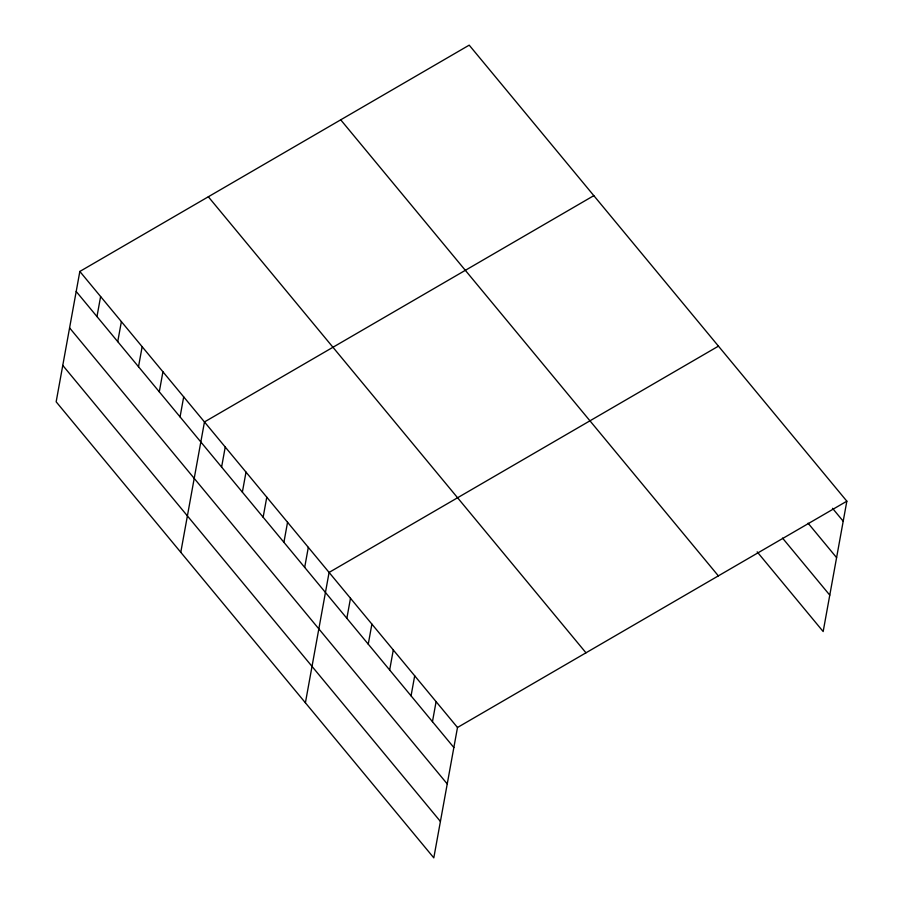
<?xml version="1.0" encoding="UTF-8"?>
<svg xmlns="http://www.w3.org/2000/svg" width="903" height="903" viewBox="0 0 903 903"><rect width="100%" height="100%" fill="white"/><g stroke="black" fill="none" stroke-linecap="round" stroke-linejoin="round"><path stroke-width="1.35" d="M79.836 271.453L56.155 401.812L433.801 857.85L457.494 727.491L846.845 501.188L469.199 45.15L79.836 271.453L457.494 727.491M96.971 316.569L100.617 296.534M117.74 341.65L121.386 321.615M138.509 366.731L142.155 346.696M159.289 391.812L162.924 371.776M180.058 416.893L183.693 396.857M180.781 552.297L204.462 421.949L593.824 195.646M221.596 467.065L225.242 447.03M242.365 492.146L246.011 472.111M263.134 517.227L266.78 497.192M283.914 542.308L287.549 522.273M304.683 567.389L308.318 547.353M305.406 702.794L329.087 572.434L718.449 346.142M346.854 618.318L350.488 598.283M368.255 644.155L371.889 624.12M389.656 670.003L393.29 649.968M411.057 695.841L414.691 675.805M432.458 721.689L436.093 701.654M846.845 501.188L823.164 631.547L757.177 551.868M832.51 508.31L843.21 521.223M808.061 523.176L836.596 557.636M782.517 538.075L829.778 595.145M340.713 119.828L718.359 575.877M208.333 196.775L585.979 652.813M76.202 291.488L453.859 747.526M69.587 327.891L447.233 783.928M62.77 365.399L440.416 821.448"/></g></svg>
